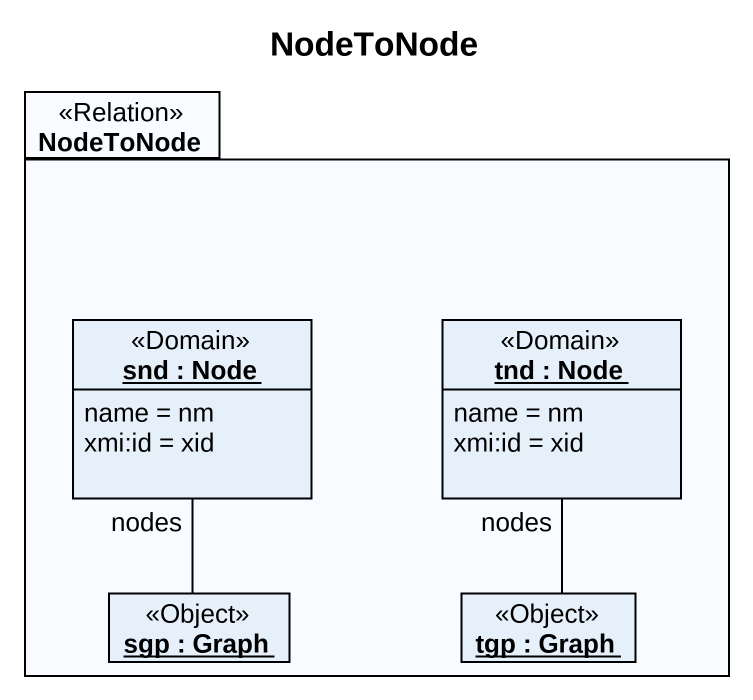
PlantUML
@startuml
title NodeToNode
hide circle
hide empty members
package NodeToNode <<Relation>> {
  object "snd : Node" as snd <<Domain>> {
    name = nm
    xmi:id = xid
  }
  object "tnd : Node" as tnd <<Domain>> {
    name = nm
    xmi:id = xid
  }
  object "sgp : Graph" as sgp <<Object>>
  object "tgp : Graph" as tgp <<Object>>
}
snd -- sgp : nodes
tnd -- tgp : nodes
@enduml
